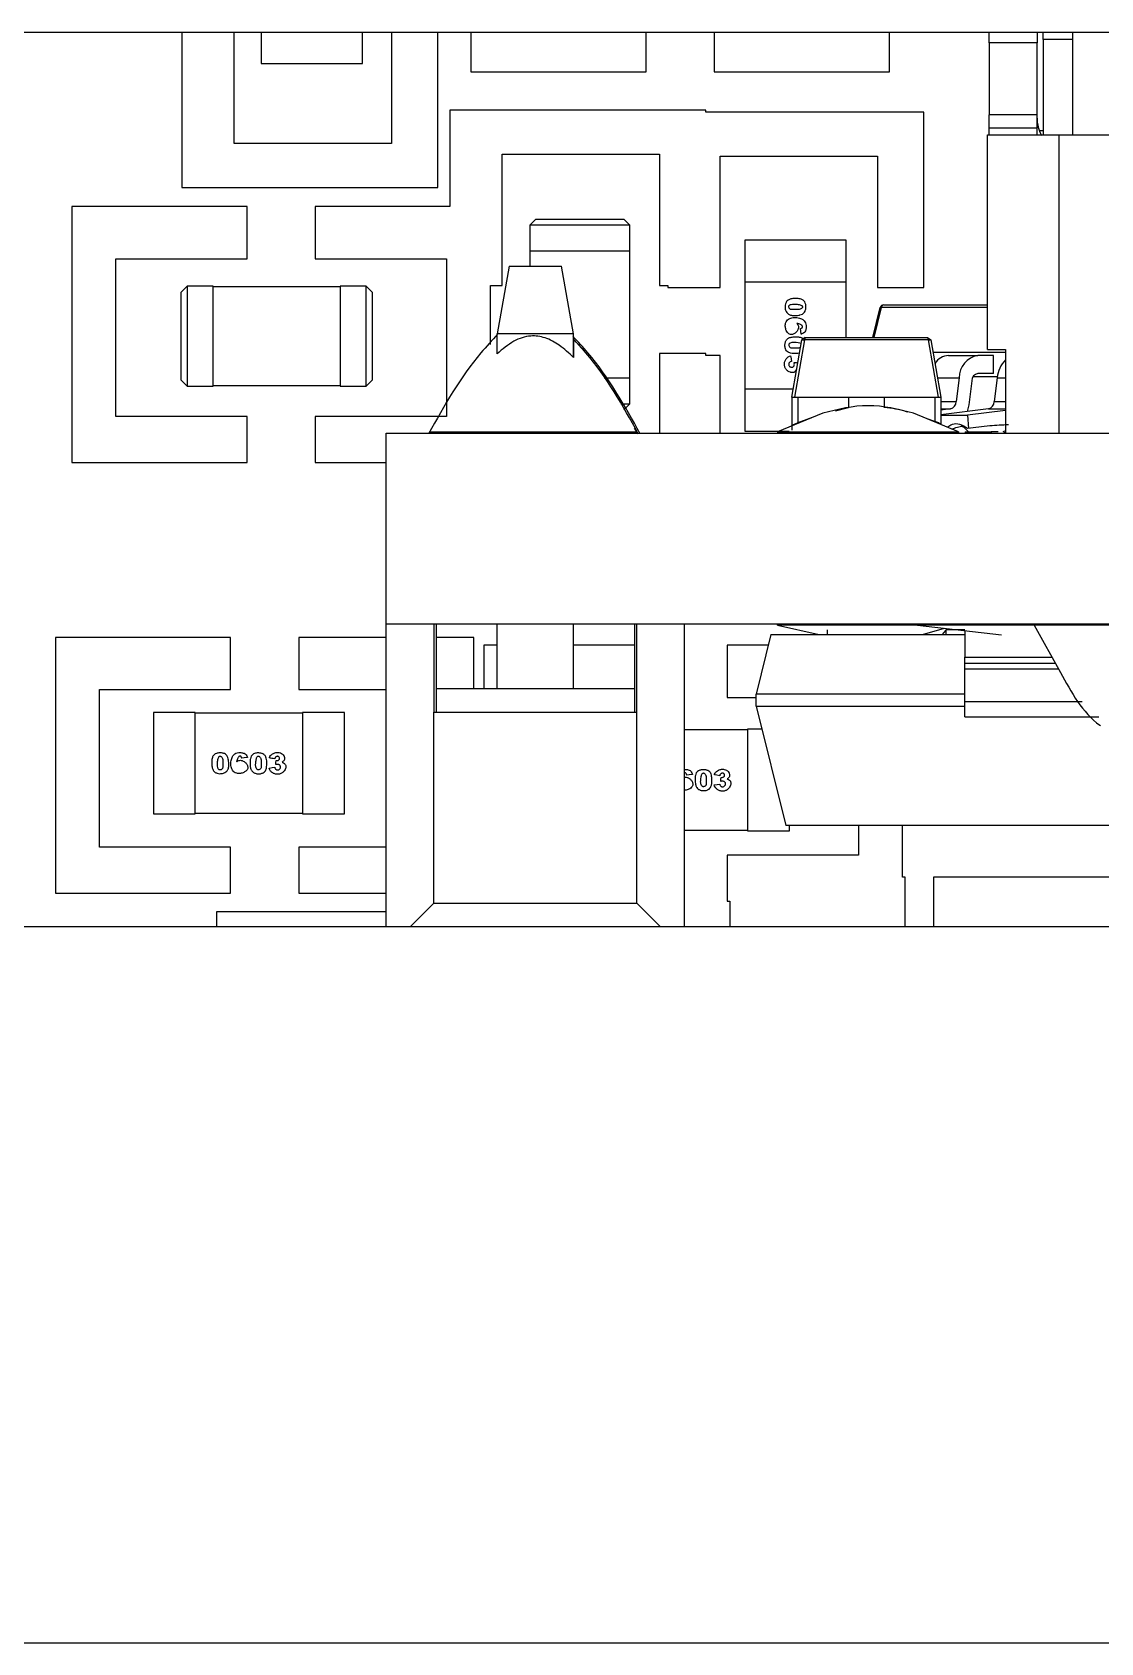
# Model space of a CAD drawing. Header units: millimetres. Extents: x 53 to 376, y 29 to 265.
# Drawn here: x 291.95 to 296.43, y 241.56 to 248.31 of the extents above; entities that cross this region are included whole.
import ezdxf

# ---------------------------------------------------------------- set-up
doc = ezdxf.new("R2010")
doc.units = ezdxf.units.MM

msp = doc.modelspace()

# ---------------------------------------------------------------- linework, layer by layer
at = {"color": 7, "linetype": 'Continuous', "lineweight": 25}
for p, q in [((262.2803, 248.3116), (334.2803, 248.3116)), ((292.5783, 248.3116), (292.5783, 247.661)), ((292.7971, 247.8456), (292.7971, 248.3116)), ((292.9097, 248.3116), (292.9097, 248.1804)), ((293.3347, 248.1804), (293.3347, 248.3116)), ((293.4572, 248.3116), (293.4572, 247.8456)), ((293.651, 247.661), (293.651, 248.3116)), ((293.7897, 248.3116), (293.7897, 248.1449)), ((294.5244, 248.1449), (294.5244, 248.3116)), ((294.8098, 248.3116), (294.8098, 248.1449)), ((295.5445, 248.1449), (295.5445, 248.3116)), ((295.9625, 248.2666), (295.9625, 248.3116)), ((296.1625, 248.2666), (295.9625, 248.2666)), ((295.9625, 248.2666), (295.9625, 247.9658)), ((296.1625, 248.3116), (296.1625, 248.2666)), ((296.1625, 247.9658), (296.1625, 248.2666)), ((296.1875, 248.2816), (296.1875, 248.3116)), ((296.3125, 248.2816), (296.1875, 248.2816)), ((296.1875, 248.2816), (296.1875, 247.8816)), ((296.3125, 247.8816), (296.3125, 248.3116)), ((292.9097, 248.1804), (293.3347, 248.1804)), ((293.7897, 248.1449), (294.5244, 248.1449)), ((294.8098, 248.1449), (295.5445, 248.1449)), ((293.7014, 247.9853), (293.7014, 247.5805)), ((294.7742, 247.9853), (293.7014, 247.9853)), ((294.7742, 247.9763), (294.7742, 247.9853)), ((295.688, 247.9763), (294.7742, 247.9763)), ((295.688, 247.2417), (295.688, 247.9763)), ((296.1625, 247.9658), (295.9625, 247.9658)), ((295.9625, 247.9095), (295.9625, 247.9658)), ((296.1625, 247.9095), (296.1625, 247.9658)), ((295.9553, 246.9816), (295.9553, 247.8816)), ((295.9553, 247.8816), (296.2553, 247.8816)), ((296.1625, 247.9095), (295.9625, 247.9095)), ((295.9625, 247.8816), (295.9625, 247.9095)), ((296.1625, 247.8816), (296.1625, 247.9095)), ((296.1718, 247.8995), (296.1875, 247.8995)), ((296.2553, 246.6316), (296.2553, 247.8816)), ((296.2553, 247.8816), (296.9253, 247.8816)), ((293.4572, 247.8456), (292.7971, 247.8456)), ((293.9202, 247.8006), (294.5803, 247.8006)), ((293.9202, 247.2506), (293.9202, 247.8006)), ((294.5803, 247.8006), (294.5803, 247.2506)), ((294.834, 247.2417), (294.834, 247.7917)), ((294.834, 247.7917), (295.4941, 247.7917)), ((295.4941, 247.7917), (295.4941, 247.2417)), ((292.5783, 247.661), (293.651, 247.661)), ((292.1165, 247.5805), (292.1165, 246.5077)), ((292.8511, 247.5805), (292.1165, 247.5805)), ((292.8511, 247.3617), (292.8511, 247.5805)), ((293.1366, 247.5805), (293.1366, 247.3617)), ((293.7014, 247.5805), (293.1366, 247.5805)), ((294.0364, 247.5033), (294.0618, 247.5287)), ((294.0618, 247.5287), (294.4301, 247.5287)), ((294.4555, 247.5033), (294.4301, 247.5287)), ((294.4555, 247.5033), (294.0364, 247.5033)), ((294.0364, 247.5033), (294.0364, 247.3954)), ((294.4555, 247.3954), (294.4555, 247.5033)), ((294.0364, 247.3954), (294.4555, 247.3954)), ((294.0376, 247.3316), (294.0376, 247.3954)), ((294.4542, 247.3954), (294.4542, 246.862)), ((295.3626, 247.4399), (294.9376, 247.4399)), ((294.9376, 247.4399), (294.9376, 247.2649)), ((295.3626, 247.2649), (295.3626, 247.4399)), ((292.3011, 246.7016), (292.3011, 247.3617)), ((292.3011, 247.3617), (292.8511, 247.3617)), ((293.1366, 247.3617), (293.6866, 247.3617)), ((293.6866, 247.3617), (293.6866, 246.7016)), ((293.9497, 247.3316), (293.8997, 247.048)), ((293.9497, 247.3316), (294.1697, 247.3316)), ((294.2197, 247.048), (294.1697, 247.3316)), ((294.9376, 247.2649), (295.3626, 247.2649)), ((294.9388, 246.8149), (294.9388, 247.2649)), ((295.3613, 247.2649), (295.3613, 247.0316)), ((292.6007, 247.2473), (292.5753, 247.2219)), ((292.5753, 246.8536), (292.5753, 247.2219)), ((292.6007, 247.2473), (292.6007, 246.8282)), ((292.7087, 247.2473), (292.6007, 247.2473)), ((292.7087, 246.8282), (292.7087, 247.2473)), ((292.7087, 247.246), (293.2421, 247.246)), ((293.2421, 247.2473), (293.2421, 246.8282)), ((293.35, 247.2473), (293.2421, 247.2473)), ((293.35, 246.8282), (293.35, 247.2473)), ((293.35, 247.2473), (293.3754, 247.2219)), ((293.3754, 247.2219), (293.3754, 246.8536)), ((293.8712, 247.2506), (293.9202, 247.2506)), ((293.8712, 247.0028), (293.8712, 247.2506)), ((294.5803, 247.2506), (294.6152, 247.2506)), ((294.6152, 247.2506), (294.6152, 247.2417)), ((294.6152, 247.2417), (294.834, 247.2417)), ((295.4941, 247.2417), (295.688, 247.2417)), ((295.474, 247.0316), (295.5055, 247.1576)), ((295.5201, 247.169), (295.9553, 247.169)), ((293.8997, 246.9642), (293.8997, 247.048)), ((294.2197, 247.048), (293.8997, 247.048)), ((294.2713, 246.9682), (294.2177, 247.0272)), ((294.2197, 246.9483), (294.2197, 247.048)), ((295.1347, 246.7816), (295.177, 247.0218)), ((295.1875, 247.0218), (295.1452, 246.7816)), ((295.1911, 247.0316), (295.177, 247.0218)), ((295.177, 247.0218), (295.1875, 247.0218)), ((295.1911, 247.0316), (295.1875, 247.0218)), ((295.7072, 247.0218), (295.1875, 247.0218)), ((295.1911, 247.0316), (295.7033, 247.0316)), ((295.7033, 247.0316), (295.7072, 247.0218)), ((295.7033, 247.0316), (295.7173, 247.0218)), ((295.7495, 246.7816), (295.7072, 247.0218)), ((295.7072, 247.0218), (295.7173, 247.0218)), ((295.7173, 247.0218), (295.7597, 246.7816)), ((294.5803, 246.9651), (294.5803, 246.6316)), ((294.7742, 246.9651), (294.5803, 246.9651)), ((294.7742, 246.9562), (294.7742, 246.9651)), ((294.834, 246.9562), (294.7742, 246.9562)), ((294.834, 246.6316), (294.834, 246.9562)), ((296.0303, 246.969), (295.7267, 246.969)), ((295.7908, 246.9565), (295.9146, 246.9565)), ((295.9798, 246.9565), (295.9146, 246.9565)), ((295.9553, 246.9816), (296.0303, 246.9816)), ((295.9798, 246.8815), (295.9798, 246.9565)), ((296.0303, 246.9816), (296.0303, 246.6316)), ((292.6007, 246.8282), (292.5753, 246.8536)), ((293.35, 246.8282), (293.3754, 246.8536)), ((294.4555, 246.862), (294.3482, 246.862)), ((294.4555, 246.754), (294.4555, 246.862)), ((295.8362, 246.8635), (295.8237, 246.7633)), ((295.8885, 246.8505), (295.876, 246.7503)), ((295.8948, 246.869), (295.9961, 246.869)), ((295.9798, 246.8815), (295.9146, 246.8815)), ((295.9953, 246.8635), (295.9828, 246.7633)), ((292.6007, 246.8282), (292.7087, 246.8282)), ((293.2421, 246.8295), (292.7087, 246.8295)), ((293.2421, 246.8282), (293.35, 246.8282)), ((294.9376, 246.8149), (294.9376, 246.6398)), ((295.1406, 246.8149), (294.9376, 246.8149)), ((295.1347, 246.7816), (295.1347, 246.6628)), ((295.1347, 246.7816), (295.1597, 246.7816)), ((295.1597, 246.7816), (295.3722, 246.7816)), ((295.3722, 246.7816), (295.3722, 246.7368)), ((295.3722, 246.7816), (295.5222, 246.7816)), ((295.5222, 246.7816), (295.5222, 246.7386)), ((295.5222, 246.7816), (295.7347, 246.7816)), ((295.7347, 246.7816), (295.7597, 246.7816)), ((295.7597, 246.7816), (295.7597, 246.669)), ((294.4555, 246.754), (294.4301, 246.7286)), ((295.2649, 246.7155), (295.0753, 246.6367)), ((295.3722, 246.7368), (295.3171, 246.724)), ((295.8339, 246.6367), (295.6443, 246.7155)), ((295.959, 246.7325), (295.7597, 246.7078)), ((295.7999, 246.7325), (295.7597, 246.7275)), ((296.0303, 246.726), (295.8715, 246.7063)), ((292.8511, 246.7016), (292.3011, 246.7016)), ((292.8511, 246.5077), (292.8511, 246.7016)), ((293.1366, 246.7016), (293.1366, 246.5077)), ((293.6866, 246.7016), (293.1366, 246.7016)), ((294.4912, 246.6279), (294.4758, 246.6517)), ((295.1347, 246.6614), (295.1347, 246.6433)), ((295.2199, 246.6968), (295.1597, 246.6744)), ((295.7347, 246.6805), (295.7021, 246.6916)), ((295.7597, 246.7063), (295.8715, 246.7063)), ((295.8621, 246.6493), (295.8756, 246.6366)), ((295.8715, 246.7063), (295.8749, 246.6506)), ((293.4347, 245.8316), (293.4347, 246.6316)), ((293.4347, 246.6316), (302.3403, 246.6316)), ((294.9376, 246.6398), (295.1231, 246.6398)), ((295.0753, 246.6365), (295.0753, 246.6316)), ((295.8339, 246.6365), (295.8339, 246.6316)), ((295.8619, 246.6364), (295.9708, 246.6365)), ((295.8619, 246.6364), (295.8619, 246.6316)), ((295.9708, 246.6367), (295.9708, 246.6316)), ((296.0323, 246.6416), (296.0186, 246.6366)), ((296.0235, 246.6333), (296.0303, 246.6353)), ((296.0303, 246.6316), (296.2553, 246.6316)), ((296.2553, 246.6316), (296.9253, 246.6316)), ((292.1165, 246.5077), (292.8511, 246.5077)), ((293.1366, 246.5077), (293.4347, 246.5077)), ((292.7823, 245.7755), (292.0477, 245.7755)), ((292.0477, 245.7755), (292.0477, 244.7027)), ((292.7823, 245.5566), (292.7823, 245.7755)), ((293.0678, 245.7755), (293.0678, 245.5566)), ((293.4347, 245.7755), (293.0678, 245.7755)), ((293.4347, 244.5616), (293.4347, 245.8316)), ((293.4347, 245.8316), (302.3403, 245.8316)), ((293.6347, 245.8316), (293.6347, 245.4616)), ((293.6447, 245.4616), (293.6447, 245.8316)), ((293.8024, 245.7755), (293.6447, 245.7755)), ((293.8024, 245.5616), (293.8024, 245.7755)), ((293.8997, 245.5616), (293.8997, 245.8316)), ((294.2197, 245.5616), (294.2197, 245.8316)), ((294.4747, 245.8316), (294.4747, 245.4616)), ((294.4847, 245.4616), (294.4847, 245.8316)), ((294.6847, 244.5616), (294.6847, 245.8316)), ((295.0472, 245.7869), (294.9847, 245.5369)), ((295.0472, 245.7869), (295.8597, 245.7869)), ((295.0751, 245.8267), (295.0751, 245.8316)), ((295.0751, 245.8265), (295.2487, 245.7869)), ((295.2847, 245.7869), (295.2847, 245.8064)), ((295.6608, 245.8267), (295.6608, 245.8316)), ((296.1508, 245.8266), (295.6608, 245.8267)), ((295.6608, 245.8265), (296.0139, 245.7859)), ((295.6826, 245.7869), (295.7747, 245.8134)), ((295.7659, 245.7869), (295.7807, 245.8047)), ((295.7797, 245.8066), (295.7797, 245.7869)), ((295.8597, 245.8066), (295.7797, 245.8066)), ((295.8597, 245.8036), (295.8597, 245.6921)), ((296.1508, 245.8267), (296.1508, 245.8316)), ((296.1508, 245.8265), (296.2607, 245.6281)), ((293.8997, 245.742), (293.8438, 245.742)), ((293.8438, 245.742), (293.8438, 245.5616)), ((294.4747, 245.742), (294.2197, 245.742)), ((294.8639, 245.742), (294.8639, 245.5232)), ((295.036, 245.742), (294.8639, 245.742)), ((295.8597, 245.6921), (296.2253, 245.6921)), ((295.8597, 245.6669), (295.8597, 245.6921)), ((295.8597, 245.6438), (295.8597, 245.6669)), ((295.8597, 245.5063), (295.8597, 245.6438)), ((292.2323, 244.8966), (292.2323, 245.5566)), ((292.2323, 245.5566), (292.7823, 245.5566)), ((293.0678, 245.5566), (293.4347, 245.5566)), ((293.6447, 245.5616), (294.4747, 245.5616)), ((294.8639, 245.5232), (294.9847, 245.5232)), ((295.8597, 245.5369), (294.9847, 245.5369)), ((294.9847, 245.4869), (294.9847, 245.5369)), ((295.8597, 245.4419), (295.8597, 245.5063)), ((292.4589, 245.4604), (292.4589, 245.0354)), ((292.634, 245.4604), (292.4589, 245.4604)), ((292.634, 245.0354), (292.634, 245.4604)), ((292.634, 245.4591), (293.084, 245.4591)), ((293.084, 245.4604), (293.084, 245.0354)), ((293.259, 245.4604), (293.084, 245.4604)), ((293.259, 245.0354), (293.259, 245.4604)), ((293.6347, 245.4616), (293.6447, 245.4616)), ((293.6347, 244.6616), (293.6347, 245.4616)), ((293.6447, 245.4616), (294.4747, 245.4616)), ((294.4747, 245.4616), (294.4847, 245.4616)), ((294.4847, 244.6616), (294.4847, 245.4616)), ((294.9847, 245.4869), (295.1097, 244.9869)), ((294.9847, 245.4869), (295.8597, 245.4869)), ((295.8597, 245.4419), (296.421, 245.4419)), ((294.6847, 245.3887), (294.9494, 245.3887)), ((294.9494, 245.39), (294.9494, 244.965)), ((295.0089, 245.39), (294.9494, 245.39)), ((292.4589, 245.0354), (292.634, 245.0354)), ((293.084, 245.0367), (292.634, 245.0367)), ((293.084, 245.0354), (293.259, 245.0354)), ((294.9494, 244.9662), (294.6847, 244.9662)), ((294.9494, 244.965), (295.1245, 244.965)), ((298.1097, 244.9869), (295.1097, 244.9869)), ((295.1245, 244.965), (295.1245, 244.9869)), ((295.4139, 244.9869), (295.4139, 244.8631)), ((295.5986, 244.7702), (295.5986, 244.9869)), ((292.7823, 244.8966), (292.2323, 244.8966)), ((292.7823, 244.7027), (292.7823, 244.8966)), ((293.0678, 244.8966), (293.0678, 244.7027)), ((293.4347, 244.8966), (293.0678, 244.8966)), ((294.8639, 244.8631), (294.8639, 244.6692)), ((295.4139, 244.8631), (294.8639, 244.8631)), ((295.61, 244.7702), (295.5986, 244.7702)), ((295.61, 244.5616), (295.61, 244.7702)), ((296.4629, 244.7702), (295.7282, 244.7702)), ((295.7282, 244.7702), (295.7282, 244.5616)), ((292.0477, 244.7027), (292.7823, 244.7027)), ((293.0678, 244.7027), (293.4347, 244.7027)), ((292.7225, 244.625), (292.7225, 244.5616)), ((293.4347, 244.625), (292.7225, 244.625)), ((293.5347, 244.5616), (293.6347, 244.6616)), ((293.6347, 244.6616), (294.4847, 244.6616)), ((294.4847, 244.6616), (294.5847, 244.5616)), ((294.8639, 244.6692), (294.8754, 244.6692)), ((294.8754, 244.6692), (294.8754, 244.5616)), ((306.9803, 244.5616), (289.5803, 244.5616)), ((285.5303, 241.5616), (311.0303, 241.5616))]:
    msp.add_line(p, q, dxfattribs=at)
at = {"color": 8, "linetype": 'Continuous', "lineweight": 25}
for p, q in [((295.5098, 247.1576), (295.4783, 247.0316)), ((295.9553, 247.1576), (295.5098, 247.1576)), ((295.7453, 246.8635), (295.8362, 246.8635)), ((295.9953, 246.8635), (296.0303, 246.8635)), ((295.1597, 246.7816), (295.1597, 246.6744)), ((295.7347, 246.7816), (295.7347, 246.6805)), ((294.418, 246.754), (294.4555, 246.754)), ((295.7597, 246.7633), (295.8237, 246.7633)), ((295.7597, 246.7325), (295.7999, 246.7325)), ((295.959, 246.7325), (296.0303, 246.7325)), ((295.9828, 246.7633), (296.0303, 246.7633)), ((295.8597, 245.6669), (296.2392, 245.6669)), ((295.8597, 245.6438), (296.252, 245.6438)), ((295.8597, 245.5063), (296.3515, 245.5063))]:
    msp.add_line(p, q, dxfattribs=at)
at = {"color": 7, "linetype": 'Continuous', "lineweight": 25, "flags": 128}
for points in [[(295.1736, 247.046), (295.172, 247.0593), (295.1707, 247.0698)], [(295.1743, 247.0065), (295.1686, 247.0086), (295.1616, 247.0101), (295.1524, 247.0112), (295.1465, 247.0117), (295.1406, 247.0118), (295.1348, 247.0111), (295.1278, 247.0083), (295.1241, 247.0053), (295.1225, 247.0029), (295.122, 247.0004), (295.1224, 246.9979), (295.1249, 246.9929), (295.1272, 246.9906), (295.1301, 246.9892), (295.135, 246.9885), (295.1392, 246.9885), (295.1442, 246.9885), (295.1468, 246.9885), (295.1468, 246.9885)], [(295.1297, 246.9554), (295.1315, 246.9421), (295.1329, 246.9316)], [(295.1442, 246.9276), (295.1537, 246.9268), (295.1612, 246.9263)], [(295.876, 246.7503), (295.8727, 246.7325), (295.8694, 246.7214)], [(292.8529, 245.2714), (292.8396, 245.2698), (292.8291, 245.2685)], [(292.9434, 245.2276), (292.9568, 245.2293), (292.9673, 245.2307)], [(292.9713, 245.2421), (292.972, 245.2516), (292.9726, 245.2591)], [(294.7183, 245.201), (294.705, 245.1994), (294.6945, 245.1981)], [(294.8088, 245.1571), (294.8222, 245.1589), (294.8327, 245.1603)], [(294.8327, 245.1956), (294.8201, 245.1979), (294.8101, 245.1996)], [(294.8367, 245.1716), (294.8374, 245.1811), (294.838, 245.1886)]]:
    msp.add_lwpolyline(points, dxfattribs=at)
at = {"color": 7, "linetype": 'Continuous', "lineweight": 25}
for centre, radius, start, end in [((296.3125, 247.9516), 0.15, 180, 208.92084), ((295.5201, 247.154), 0.015, 90, 165.96376), ((295.5076, 247.151), 0.00694, 72.1238, 107.8762), ((295.5219, 247.157), 0.0121, 98.59904, 177.07205), ((295.7952, 246.8846), 0.072, 93.45243, 147.1731), ((295.9299, 246.8641), 0.0937, 99.41538, 180.34315), ((296.1169, 246.8522), 0.1221, 135.16276, 174.69959), ((295.9197, 246.8507), 0.0312, 99.41474, 180.34509), ((295.7913, 246.7638), 0.0325, 285.47243, 359.2149), ((295.9504, 246.7638), 0.0325, 285.47243, 359.2149)]:
    msp.add_arc(centre, radius, start, end, dxfattribs=at)
for points, knots in [([(295.1461, 247.1238), (295.1438, 247.1239), (295.1393, 247.124), (295.1324, 247.125), (295.1264, 247.1268), (295.1212, 247.1294), (295.1156, 247.1336), (295.1111, 247.1397), (295.1081, 247.1472), (295.1066, 247.1539), (295.106, 247.1627), (295.1072, 247.1713), (295.1099, 247.1783), (295.1132, 247.1838), (295.1194, 247.1902), (295.1294, 247.1937), (295.1394, 247.1951), (295.1481, 247.1955), (295.1568, 247.1955), (295.1655, 247.1949), (295.1731, 247.1933), (295.1801, 247.1905), (295.1867, 247.1854), (295.1909, 247.1778), (295.1931, 247.1698), (295.1939, 247.1625), (295.1936, 247.1549), (295.1922, 247.1483), (295.1897, 247.1414), (295.1859, 247.135), (295.1783, 247.1293), (295.1706, 247.1272), (295.1621, 247.1253), (295.1554, 247.1243), (295.1494, 247.1239), (295.1469, 247.1238), (295.1461, 247.1238)], [0, 0, 0, 0, 0.026151, 0.051963, 0.079673, 0.099037, 0.118428, 0.160199, 0.184277, 0.211805, 0.239317, 0.286294, 0.309622, 0.326142, 0.359636, 0.410571, 0.44405, 0.477489, 0.510926, 0.5444, 0.577981, 0.599649, 0.631146, 0.672391, 0.697334, 0.726769, 0.756201, 0.785646, 0.80419, 0.840398, 0.86969, 0.911898, 0.931466, 0.970645, 0.990217, 1, 1, 1, 1]), ([(295.1468, 247.1489), (295.1493, 247.1488), (295.1542, 247.1487), (295.1618, 247.149), (295.1689, 247.15), (295.1744, 247.1525), (295.1776, 247.1554), (295.1791, 247.1581), (295.1796, 247.1605), (295.1791, 247.1628), (295.1777, 247.165), (295.1746, 247.1673), (295.1693, 247.1694), (295.1614, 247.171), (295.1521, 247.1719), (295.1422, 247.1721), (295.1335, 247.1713), (295.1273, 247.1693), (295.1241, 247.167), (295.1225, 247.1647), (295.1219, 247.1621), (295.1223, 247.1585), (295.1237, 247.1548), (295.1262, 247.1516), (295.1296, 247.1496), (295.1341, 247.149), (295.1392, 247.149), (295.1434, 247.1489), (295.146, 247.1489), (295.1468, 247.1489)], [0, 0, 0, 0, 0.054524, 0.108832, 0.167334, 0.21047, 0.2403, 0.261436, 0.276392, 0.293448, 0.313388, 0.333102, 0.376483, 0.437273, 0.509928, 0.582604, 0.655623, 0.700226, 0.724581, 0.742327, 0.760054, 0.781089, 0.821907, 0.845536, 0.869201, 0.90676, 0.94406, 0.981355, 1, 1, 1, 1]), ([(295.1559, 247.0908), (295.1565, 247.0902), (295.1588, 247.0878), (295.1617, 247.0827), (295.1628, 247.0755), (295.1617, 247.069), (295.1588, 247.0619), (295.1544, 247.0559), (295.1474, 247.0494), (295.14, 247.0454), (295.1318, 247.044), (295.1251, 247.0455), (295.1185, 247.05), (295.1135, 247.0568), (295.1099, 247.0645), (295.1072, 247.0744), (295.1067, 247.0841), (295.1088, 247.0944), (295.1125, 247.1025), (295.1195, 247.1087), (295.127, 247.1125), (295.1353, 247.1149), (295.1451, 247.1161), (295.1558, 247.1158), (295.1657, 247.1139), (295.1763, 247.1101), (295.1859, 247.104), (295.1926, 247.0937), (295.1946, 247.0844), (295.1948, 247.0762), (295.1942, 247.0701), (295.1929, 247.0632), (295.1903, 247.0564), (295.1845, 247.0502), (295.1785, 247.0475), (295.1745, 247.0462), (295.1736, 247.046)], [0, 0, 0, 0, 0.00898, 0.035037, 0.060507, 0.084905, 0.103543, 0.141085, 0.162729, 0.204704, 0.227389, 0.250267, 0.274688, 0.310918, 0.337919, 0.3649, 0.419392, 0.438139, 0.476074, 0.511426, 0.534524, 0.564766, 0.602183, 0.639563, 0.676947, 0.708715, 0.759099, 0.793454, 0.836125, 0.858001, 0.879876, 0.901744, 0.931811, 0.955823, 0.989472, 1, 1, 1, 1]), ([(295.1707, 247.0698), (295.1715, 247.07), (295.1737, 247.0704), (295.1765, 247.0716), (295.1786, 247.0734), (295.1796, 247.0752), (295.1799, 247.0772), (295.1793, 247.0795), (295.1773, 247.0825), (295.1723, 247.0865), (295.1647, 247.0896), (295.1586, 247.0904), (295.1559, 247.0908)], [0, 0, 0, 0, 0.0607139, 0.1606949, 0.2102145, 0.2602824, 0.3029601, 0.3516772, 0.4257934, 0.5589141, 0.8034045, 1, 1, 1, 1]), ([(293.9016, 247.0452), (293.8778, 247.0199), (293.7613, 246.8961), (293.678, 246.7468), (293.6117, 246.6279)], [0, 0, 0, 0, 0.204356, 1, 1, 1, 1]), ([(293.8997, 246.9642), (293.8997, 246.9816), (293.8997, 247.0139), (293.8997, 247.0464), (293.8997, 247.0468), (293.8997, 247.0469)], [0, 0, 0, 0, 0.421739, 0.7812, 1, 1, 1, 1]), ([(294.2197, 246.9483), (294.2005, 246.9662), (294.1649, 246.9995), (294.1039, 247.0334), (294.0356, 247.0433), (293.9631, 247.0182), (293.922, 246.9832), (293.8997, 246.9642)], [0, 0, 0, 0, 0.213756, 0.397072, 0.560982, 0.761675, 1, 1, 1, 1]), ([(294.4995, 246.6279), (294.4333, 246.7469), (294.3522, 246.8929), (294.2387, 247.0139), (294.2176, 247.0363)], [0, 0, 0, 0, 0.814941, 1, 1, 1, 1]), ([(294.4912, 246.6279), (294.4253, 246.747), (294.3464, 246.8896), (294.2358, 247.0078), (294.2177, 247.0272)], [0, 0, 0, 0, 0.8356041, 1, 1, 1, 1]), ([(294.2197, 247.029), (294.2197, 247.0298), (294.2197, 247.0334), (294.2197, 247.0038), (294.2197, 246.9679), (294.2197, 246.9483)], [0, 0, 0, 0, 0.105155, 0.512692, 1, 1, 1, 1]), ([(295.1424, 246.965), (295.1379, 246.9653), (295.1311, 246.9658), (295.1219, 246.9685), (295.1148, 246.9727), (295.1102, 246.979), (295.1075, 246.9856), (295.106, 246.992), (295.1055, 246.9991), (295.106, 247.0062), (295.1074, 247.0126), (295.1096, 247.0179), (295.1128, 247.0233), (295.1172, 247.0275), (295.125, 247.0318), (295.1342, 247.0341), (295.1441, 247.0349), (295.1533, 247.0351), (295.1612, 247.0349), (295.1707, 247.0335), (295.1783, 247.0315), (295.1825, 247.0278), (295.1838, 247.0265)], [0, 0, 0, 0, 0.084999, 0.12784, 0.180814, 0.237214, 0.271996, 0.316157, 0.361078, 0.406013, 0.451001, 0.48334, 0.515714, 0.568052, 0.595723, 0.683234, 0.745087, 0.782556, 0.85763, 0.895139, 0.964952, 1, 1, 1, 1]), ([(295.1468, 246.9885), (295.1491, 246.9885), (295.1538, 246.9884), (295.1609, 246.9886), (295.167, 246.9892), (295.1705, 246.9905), (295.1716, 246.9909)], [0, 0, 0, 0, 0.2778727, 0.5550011, 0.8628223, 1, 1, 1, 1]), ([(295.1545, 246.901), (295.1542, 246.9002), (295.1532, 246.8966), (295.1506, 246.8914), (295.1455, 246.887), (295.1397, 246.8849), (295.1338, 246.8848), (295.1269, 246.8864), (295.1208, 246.8894), (295.1137, 246.8949), (295.1086, 246.901), (295.1054, 246.9081), (295.1034, 246.9157), (295.1034, 246.9237), (295.1052, 246.9314), (295.1075, 246.9371), (295.1117, 246.944), (295.1189, 246.9512), (295.1262, 246.9541), (295.1297, 246.9554)], [0, 0, 0, 0, 0.020174, 0.088701, 0.133284, 0.177926, 0.232626, 0.270394, 0.346413, 0.39196, 0.483911, 0.53167, 0.57718, 0.669055, 0.717576, 0.766101, 0.814634, 0.910569, 1, 1, 1, 1]), ([(295.1329, 246.9316), (295.132, 246.9314), (295.1295, 246.9308), (295.1261, 246.929), (295.1232, 246.9259), (295.1218, 246.9224), (295.1216, 246.9186), (295.1226, 246.9146), (295.1249, 246.911), (295.1283, 246.9085), (295.1323, 246.9073), (295.1363, 246.9075), (295.1401, 246.909), (295.143, 246.9116), (295.1449, 246.9154), (295.1457, 246.9209), (295.1448, 246.925), (295.1442, 246.9276)], [0, 0, 0, 0, 0.040152, 0.121467, 0.179846, 0.238358, 0.295614, 0.358402, 0.42707, 0.494575, 0.554573, 0.618723, 0.684003, 0.743257, 0.798958, 0.879338, 1, 1, 1, 1]), ([(295.1673, 246.9664), (295.1666, 246.9663), (295.1626, 246.9654), (295.1551, 246.9651), (295.1475, 246.9648), (295.1433, 246.965), (295.1424, 246.965)], [0, 0, 0, 0, 0.084142, 0.491245, 0.898304, 1, 1, 1, 1]), ([(295.6197, 246.7195), (295.6184, 246.72), (295.587, 246.7307), (295.5539, 246.7348), (295.5222, 246.7386)], [0, 0, 0, 0, 0.043031, 1, 1, 1, 1]), ([(295.1597, 246.6744), (295.1562, 246.6729), (295.1491, 246.6699), (295.1409, 246.6661), (295.1357, 246.6636), (295.135, 246.6631), (295.1347, 246.6628)], [0, 0, 0, 0, 0.279699, 0.559192, 0.779177, 1, 1, 1, 1]), ([(295.7597, 246.669), (295.7592, 246.6694), (295.7581, 246.6702), (295.7512, 246.6735), (295.7431, 246.6771), (295.7375, 246.6794), (295.7347, 246.6805)], [0, 0, 0, 0, 0.278999, 0.558727, 0.779142, 1, 1, 1, 1]), ([(295.8715, 246.6501), (295.8609, 246.6572), (295.8406, 246.6709), (295.8098, 246.6711), (295.7939, 246.6601), (295.7878, 246.6558)], [0, 0, 0, 0, 0.397355, 0.768206, 1, 1, 1, 1]), ([(295.8042, 246.649), (295.8123, 246.6514), (295.828, 246.6561), (295.8439, 246.6599), (295.8516, 246.6618)], [0, 0, 0, 0, 0.511633, 1, 1, 1, 1]), ([(295.845, 246.6632), (295.8478, 246.6615), (295.8537, 246.6579), (295.8592, 246.6522), (295.8621, 246.6493)], [0, 0, 0, 0, 0.4845735, 1, 1, 1, 1]), ([(296.0422, 246.6659), (296.0163, 246.6649), (295.9592, 246.6626), (295.9024, 246.6545), (295.8715, 246.6501)], [0, 0, 0, 0, 0.454638, 1, 1, 1, 1]), ([(293.6169, 246.6367), (293.6234, 246.6367), (293.6365, 246.6367), (293.737, 246.6367), (293.8806, 246.6367), (294.0514, 246.6367), (294.2223, 246.6367), (294.3659, 246.6367), (294.4664, 246.6367), (294.4795, 246.6367), (294.486, 246.6367)], [0, 0, 0, 0, 0.125, 0.25, 0.375, 0.5, 0.625, 0.75, 0.875, 1, 1, 1, 1]), ([(295.0753, 246.6365), (295.2169, 246.6366), (295.4698, 246.6367), (295.7227, 246.6366), (295.8339, 246.6365)], [0, 0, 0, 0, 0.5600001, 1, 1, 1, 1]), ([(295.9991, 246.6364), (295.9949, 246.6364), (295.9864, 246.6365), (295.9776, 246.6366), (295.9718, 246.6366), (295.9711, 246.6367), (295.9708, 246.6367)], [0, 0, 0, 0, 0.250001, 0.499999, 0.75, 1, 1, 1, 1]), ([(295.6608, 245.8266), (295.5748, 245.8266), (295.3796, 245.8265), (295.1843, 245.8266), (295.0751, 245.8267)], [0, 0, 0, 0, 0.4403, 1, 1, 1, 1]), ([(297.0298, 245.8267), (296.8657, 245.8266), (296.5727, 245.8265), (296.2797, 245.8266), (296.1508, 245.8267)], [0, 0, 0, 0, 0.56, 1, 1, 1, 1]), ([(296.2607, 245.6281), (296.3061, 245.5448), (296.3522, 245.46), (296.4279, 245.4053), (296.4291, 245.4044)], [0, 0, 0, 0, 0.984096, 1, 1, 1, 1]), ([(292.775, 245.2439), (292.775, 245.2416), (292.7749, 245.2371), (292.7739, 245.2303), (292.7721, 245.2242), (292.7695, 245.219), (292.7653, 245.2134), (292.7592, 245.209), (292.7517, 245.2059), (292.745, 245.2044), (292.7361, 245.2038), (292.7276, 245.205), (292.7206, 245.2078), (292.7151, 245.211), (292.7087, 245.2173), (292.7052, 245.2272), (292.7038, 245.2373), (292.7034, 245.246), (292.7034, 245.2547), (292.704, 245.2634), (292.7056, 245.2709), (292.7084, 245.2779), (292.7135, 245.2845), (292.7211, 245.2887), (292.7291, 245.2909), (292.7363, 245.2917), (292.744, 245.2914), (292.7506, 245.2901), (292.7575, 245.2876), (292.7638, 245.2838), (292.7696, 245.2762), (292.7717, 245.2684), (292.7736, 245.2599), (292.7746, 245.2532), (292.775, 245.2473), (292.775, 245.2447), (292.775, 245.2439)], [0, 0, 0, 0, 0.0261544, 0.0519631, 0.0796737, 0.0990425, 0.118429, 0.1602009, 0.184281, 0.2118039, 0.2393176, 0.2862968, 0.3096248, 0.3261434, 0.359639, 0.4105724, 0.444049, 0.4774924, 0.5109268, 0.5443979, 0.5779837, 0.5996521, 0.6311503, 0.6723943, 0.6973353, 0.7267732, 0.7562015, 0.7856512, 0.8041914, 0.8403996, 0.8696967, 0.9118987, 0.9314717, 0.9706454, 0.9902208, 1, 1, 1, 1]), ([(292.75, 245.2446), (292.7501, 245.2471), (292.7501, 245.2521), (292.7499, 245.2597), (292.7488, 245.2667), (292.7464, 245.2723), (292.7435, 245.2755), (292.7408, 245.277), (292.7384, 245.2774), (292.736, 245.277), (292.7338, 245.2755), (292.7316, 245.2724), (292.7295, 245.2671), (292.7279, 245.2592), (292.727, 245.2499), (292.7268, 245.24), (292.7276, 245.2314), (292.7295, 245.2251), (292.7319, 245.2219), (292.7342, 245.2203), (292.7367, 245.2197), (292.7404, 245.2201), (292.7441, 245.2215), (292.7473, 245.224), (292.7493, 245.2274), (292.7498, 245.2319), (292.7499, 245.237), (292.7499, 245.2413), (292.75, 245.2438), (292.75, 245.2446)], [0, 0, 0, 0, 0.054521, 0.108836, 0.167336, 0.210466, 0.240299, 0.261445, 0.276392, 0.293452, 0.313387, 0.333107, 0.376477, 0.437274, 0.509932, 0.582604, 0.655622, 0.700227, 0.72458, 0.742322, 0.760051, 0.781094, 0.821909, 0.845535, 0.869207, 0.906762, 0.944065, 0.981358, 1, 1, 1, 1]), ([(292.8081, 245.2537), (292.8087, 245.2543), (292.8111, 245.2566), (292.8162, 245.2595), (292.8234, 245.2606), (292.8299, 245.2595), (292.8369, 245.2566), (292.843, 245.2523), (292.8494, 245.2452), (292.8535, 245.2379), (292.8548, 245.2296), (292.8534, 245.223), (292.8488, 245.2164), (292.8421, 245.2113), (292.8343, 245.2078), (292.8244, 245.205), (292.8148, 245.2045), (292.8045, 245.2066), (292.7964, 245.2104), (292.7902, 245.2173), (292.7864, 245.2248), (292.7839, 245.2331), (292.7827, 245.243), (292.7831, 245.2536), (292.785, 245.2635), (292.7888, 245.2742), (292.7949, 245.2837), (292.8051, 245.2905), (292.8145, 245.2925), (292.8226, 245.2927), (292.8288, 245.2921), (292.8356, 245.2907), (292.8425, 245.2882), (292.8486, 245.2823), (292.8514, 245.2764), (292.8526, 245.2724), (292.8529, 245.2714)], [0, 0, 0, 0, 0.008984, 0.03504, 0.060509, 0.084912, 0.103547, 0.141089, 0.162733, 0.204706, 0.227393, 0.250273, 0.274694, 0.310922, 0.337924, 0.364902, 0.419397, 0.438145, 0.476073, 0.511429, 0.534527, 0.56477, 0.602187, 0.639569, 0.676951, 0.708718, 0.759106, 0.793457, 0.836125, 0.858007, 0.879877, 0.901747, 0.931812, 0.955828, 0.989475, 1, 1, 1, 1]), ([(292.8291, 245.2685), (292.8289, 245.2693), (292.8284, 245.2715), (292.8273, 245.2743), (292.8255, 245.2765), (292.8237, 245.2775), (292.8217, 245.2777), (292.8194, 245.2771), (292.8164, 245.2751), (292.8124, 245.2701), (292.8092, 245.2626), (292.8084, 245.2565), (292.8081, 245.2537)], [0, 0, 0, 0, 0.060733, 0.160711, 0.210251, 0.260279, 0.302978, 0.351695, 0.425812, 0.558901, 0.803397, 1, 1, 1, 1]), ([(292.9338, 245.2402), (292.9335, 245.2357), (292.933, 245.229), (292.9304, 245.2198), (292.9262, 245.2127), (292.9199, 245.2081), (292.9133, 245.2053), (292.9069, 245.2038), (292.8998, 245.2033), (292.8926, 245.2038), (292.8863, 245.2053), (292.8809, 245.2075), (292.8756, 245.2107), (292.8714, 245.2151), (292.8671, 245.2228), (292.8648, 245.2321), (292.864, 245.2419), (292.8638, 245.2511), (292.864, 245.2591), (292.8653, 245.2686), (292.8678, 245.2767), (292.8741, 245.2846), (292.8816, 245.2886), (292.8896, 245.2907), (292.8969, 245.2914), (292.9049, 245.2909), (292.9117, 245.2894), (292.9186, 245.2868), (292.9246, 245.2831), (292.9288, 245.2779), (292.9316, 245.2715), (292.933, 245.2633), (292.9339, 245.253), (292.934, 245.2453), (292.9339, 245.2411), (292.9338, 245.2402)], [0, 0, 0, 0, 0.051899, 0.078059, 0.110404, 0.144841, 0.166081, 0.193041, 0.220475, 0.247912, 0.275376, 0.295125, 0.314893, 0.346852, 0.363747, 0.417179, 0.454946, 0.477823, 0.523662, 0.546568, 0.589195, 0.619997, 0.660341, 0.684839, 0.714808, 0.745479, 0.776168, 0.794976, 0.830983, 0.856171, 0.869953, 0.911901, 0.951061, 0.990217, 1, 1, 1, 1]), ([(292.9104, 245.2446), (292.9104, 245.2469), (292.9105, 245.2516), (292.9103, 245.2588), (292.9095, 245.265), (292.9078, 245.2704), (292.9055, 245.2741), (292.9027, 245.2765), (292.9002, 245.2774), (292.898, 245.2775), (292.8959, 245.2768), (292.894, 245.2752), (292.8918, 245.2718), (292.8901, 245.2664), (292.8886, 245.2588), (292.8877, 245.2514), (292.8871, 245.2444), (292.887, 245.2385), (292.8876, 245.232), (292.8898, 245.2263), (292.893, 245.2222), (292.8958, 245.2202), (292.8984, 245.2197), (292.902, 245.2203), (292.9054, 245.2221), (292.9084, 245.2249), (292.9101, 245.2284), (292.9104, 245.2326), (292.9103, 245.2373), (292.9103, 245.2412), (292.9104, 245.2438), (292.9104, 245.2446)], [0, 0, 0, 0, 0.051273, 0.102397, 0.159179, 0.189091, 0.226553, 0.251994, 0.270206, 0.284507, 0.298813, 0.318202, 0.337382, 0.388584, 0.44088, 0.509563, 0.552716, 0.595924, 0.639278, 0.694883, 0.729723, 0.750725, 0.769453, 0.787966, 0.829275, 0.853229, 0.877218, 0.913415, 0.94396, 0.981328, 1, 1, 1, 1]), ([(292.9979, 245.2523), (292.9987, 245.2521), (293.0023, 245.2511), (293.0074, 245.2484), (293.0118, 245.2433), (293.014, 245.2376), (293.014, 245.2317), (293.0124, 245.2248), (293.0094, 245.2187), (293.004, 245.2116), (292.9979, 245.2065), (292.9907, 245.2032), (292.9832, 245.2013), (292.9752, 245.2012), (292.9675, 245.203), (292.9618, 245.2053), (292.9548, 245.2096), (292.9477, 245.2167), (292.9448, 245.224), (292.9434, 245.2276)], [0, 0, 0, 0, 0.020173, 0.088695, 0.13328, 0.177921, 0.232632, 0.270391, 0.34641, 0.39196, 0.483906, 0.53167, 0.577185, 0.66906, 0.717584, 0.766106, 0.814641, 0.910567, 1, 1, 1, 1]), ([(292.9447, 245.2701), (292.9449, 245.2709), (292.9459, 245.2744), (292.9488, 245.2791), (292.9545, 245.285), (292.961, 245.2889), (292.9683, 245.2916), (292.9744, 245.2929), (292.9805, 245.2933), (292.9877, 245.2926), (292.9942, 245.2902), (293.0007, 245.2855), (293.0046, 245.2809), (293.0076, 245.2747), (293.0088, 245.2691), (293.0079, 245.2629), (293.0051, 245.2578), (293.0015, 245.2544), (292.9989, 245.2529), (292.9979, 245.2523)], [0, 0, 0, 0, 0.023814, 0.102227, 0.152271, 0.253089, 0.311498, 0.369907, 0.428338, 0.481521, 0.573299, 0.617703, 0.706202, 0.740843, 0.80933, 0.862448, 0.915642, 0.968421, 1, 1, 1, 1]), ([(292.9673, 245.2661), (292.9631, 245.2668), (292.9555, 245.2681), (292.948, 245.2695), (292.9447, 245.2701)], [0, 0, 0, 0, 0.559994, 1, 1, 1, 1]), ([(292.9726, 245.2591), (292.9734, 245.259), (292.976, 245.2587), (292.9797, 245.259), (292.9833, 245.2604), (292.9858, 245.2626), (292.9871, 245.2654), (292.9874, 245.2683), (292.9868, 245.2713), (292.9853, 245.2741), (292.9828, 245.276), (292.9801, 245.2769), (292.9771, 245.2769), (292.9739, 245.276), (292.9709, 245.2739), (292.9687, 245.2709), (292.9677, 245.2681), (292.9674, 245.2664), (292.9673, 245.2661)], [0, 0, 0, 0, 0.050333, 0.1518, 0.216847, 0.282436, 0.339297, 0.393973, 0.454467, 0.519763, 0.579427, 0.631615, 0.689901, 0.755526, 0.826135, 0.899418, 0.978479, 1, 1, 1, 1]), ([(292.9673, 245.2307), (292.9675, 245.2299), (292.9681, 245.2274), (292.9698, 245.2239), (292.973, 245.221), (292.9765, 245.2196), (292.9803, 245.2194), (292.9842, 245.2205), (292.9879, 245.2227), (292.9904, 245.2262), (292.9915, 245.2301), (292.9914, 245.2342), (292.9899, 245.238), (292.9872, 245.2408), (292.9835, 245.2427), (292.978, 245.2435), (292.9738, 245.2426), (292.9713, 245.2421)], [0, 0, 0, 0, 0.040162, 0.121483, 0.179861, 0.238354, 0.295617, 0.358407, 0.427077, 0.494571, 0.554576, 0.61874, 0.683999, 0.743263, 0.798972, 0.879349, 1, 1, 1, 1]), ([(294.6847, 245.222), (294.6858, 245.2221), (294.689, 245.2222), (294.6942, 245.2216), (294.7011, 245.2203), (294.7079, 245.2177), (294.714, 245.2119), (294.7168, 245.2059), (294.718, 245.2019), (294.7183, 245.201)], [0, 0, 0, 0, 0.076969, 0.219135, 0.361295, 0.556724, 0.712835, 0.931544, 1, 1, 1, 1]), ([(294.6945, 245.1981), (294.6943, 245.1989), (294.6938, 245.2011), (294.6927, 245.2039), (294.6909, 245.206), (294.6891, 245.2071), (294.6871, 245.2072), (294.6856, 245.207), (294.6849, 245.2065), (294.6847, 245.2064)], [0, 0, 0, 0, 0.165641, 0.438502, 0.57371, 0.710293, 0.826844, 0.959788, 1, 1, 1, 1]), ([(294.6847, 245.1891), (294.6861, 245.1894), (294.6898, 245.1902), (294.6953, 245.189), (294.7023, 245.1862), (294.7084, 245.1818), (294.7148, 245.1748), (294.7189, 245.1674), (294.7203, 245.1592), (294.7188, 245.1525), (294.7142, 245.1459), (294.7075, 245.1408), (294.6997, 245.1374), (294.6924, 245.135), (294.6873, 245.1351), (294.6847, 245.1352)], [0, 0, 0, 0, 0.0435439, 0.1139856, 0.1677884, 0.2761484, 0.3386304, 0.4598114, 0.5252837, 0.5913311, 0.6618296, 0.7664081, 0.8443579, 0.9222368, 1, 1, 1, 1]), ([(294.7993, 245.1698), (294.7989, 245.1653), (294.7985, 245.1585), (294.7958, 245.1493), (294.7916, 245.1422), (294.7853, 245.1376), (294.7787, 245.1349), (294.7723, 245.1334), (294.7652, 245.1329), (294.7581, 245.1334), (294.7517, 245.1348), (294.7463, 245.137), (294.741, 245.1402), (294.7368, 245.1446), (294.7325, 245.1524), (294.7302, 245.1616), (294.7294, 245.1715), (294.7292, 245.1807), (294.7294, 245.1886), (294.7308, 245.1982), (294.7333, 245.2063), (294.7395, 245.2142), (294.747, 245.2182), (294.755, 245.2202), (294.7624, 245.2209), (294.7703, 245.2205), (294.7771, 245.219), (294.784, 245.2163), (294.79, 245.2126), (294.7942, 245.2075), (294.797, 245.201), (294.7984, 245.1929), (294.7993, 245.1825), (294.7995, 245.1749), (294.7993, 245.1706), (294.7993, 245.1698)], [0, 0, 0, 0, 0.051899, 0.07806, 0.110405, 0.144842, 0.166081, 0.193043, 0.220477, 0.247915, 0.275379, 0.295125, 0.314897, 0.346856, 0.363752, 0.417184, 0.454951, 0.477827, 0.523667, 0.546574, 0.5892, 0.619997, 0.660345, 0.684842, 0.714811, 0.745481, 0.77617, 0.794981, 0.830989, 0.856177, 0.869953, 0.911901, 0.951061, 0.990217, 1, 1, 1, 1]), ([(294.7758, 245.1742), (294.7758, 245.1765), (294.7759, 245.1811), (294.7757, 245.1884), (294.7749, 245.1946), (294.7732, 245.2), (294.771, 245.2036), (294.7681, 245.206), (294.7656, 245.207), (294.7634, 245.207), (294.7613, 245.2064), (294.7595, 245.2048), (294.7573, 245.2013), (294.7555, 245.196), (294.754, 245.1883), (294.7531, 245.1809), (294.7526, 245.1739), (294.7524, 245.168), (294.753, 245.1616), (294.7553, 245.1558), (294.7584, 245.1518), (294.7612, 245.1498), (294.7639, 245.1492), (294.7674, 245.1499), (294.7709, 245.1517), (294.7739, 245.1545), (294.7755, 245.158), (294.7758, 245.1622), (294.7757, 245.1669), (294.7757, 245.1708), (294.7758, 245.1733), (294.7758, 245.1742)], [0, 0, 0, 0, 0.051259, 0.102385, 0.159181, 0.189094, 0.226555, 0.251997, 0.270204, 0.284506, 0.29881, 0.31819, 0.337372, 0.388574, 0.44087, 0.509554, 0.552722, 0.595917, 0.639271, 0.694876, 0.729728, 0.750723, 0.76945, 0.787965, 0.829273, 0.853227, 0.877217, 0.913414, 0.94396, 0.981314, 1, 1, 1, 1]), ([(294.8633, 245.1819), (294.8641, 245.1816), (294.8677, 245.1806), (294.8729, 245.178), (294.8773, 245.1729), (294.8794, 245.1671), (294.8794, 245.1612), (294.8779, 245.1543), (294.8749, 245.1482), (294.8694, 245.1411), (294.8633, 245.136), (294.8562, 245.1328), (294.8486, 245.1308), (294.8406, 245.1308), (294.8329, 245.1326), (294.8272, 245.1349), (294.8203, 245.1391), (294.8131, 245.1463), (294.8102, 245.1536), (294.8088, 245.1571)], [0, 0, 0, 0, 0.020171, 0.088694, 0.133278, 0.177933, 0.232629, 0.270387, 0.346406, 0.391955, 0.483911, 0.531665, 0.577181, 0.669056, 0.717582, 0.766106, 0.814631, 0.910567, 1, 1, 1, 1]), ([(294.8101, 245.1996), (294.8103, 245.2004), (294.8114, 245.2039), (294.8142, 245.2087), (294.82, 245.2145), (294.8264, 245.2185), (294.8337, 245.2212), (294.8398, 245.2225), (294.8459, 245.2228), (294.8531, 245.2221), (294.8596, 245.2197), (294.8661, 245.2151), (294.8701, 245.2104), (294.873, 245.2043), (294.8742, 245.1987), (294.8733, 245.1924), (294.8705, 245.1874), (294.8669, 245.184), (294.8643, 245.1824), (294.8633, 245.1819)], [0, 0, 0, 0, 0.023831, 0.102228, 0.152282, 0.25309, 0.311506, 0.369914, 0.428345, 0.481529, 0.573297, 0.617702, 0.7062, 0.740841, 0.809326, 0.862461, 0.915654, 0.968431, 1, 1, 1, 1]), ([(294.838, 245.1886), (294.8388, 245.1885), (294.8414, 245.1883), (294.8451, 245.1885), (294.8488, 245.19), (294.8512, 245.1922), (294.8525, 245.1949), (294.8528, 245.1979), (294.8522, 245.2009), (294.8507, 245.2037), (294.8483, 245.2056), (294.8455, 245.2064), (294.8425, 245.2065), (294.8393, 245.2055), (294.8363, 245.2035), (294.8341, 245.2004), (294.8331, 245.1976), (294.8328, 245.196), (294.8327, 245.1956)], [0, 0, 0, 0, 0.050344, 0.1518004, 0.2168642, 0.2824582, 0.3392854, 0.3939999, 0.4544955, 0.5197643, 0.5794526, 0.6316255, 0.689919, 0.7555554, 0.8261668, 0.899449, 0.9784776, 1, 1, 1, 1]), ([(294.8327, 245.1603), (294.8329, 245.1594), (294.8335, 245.1569), (294.8353, 245.1535), (294.8384, 245.1506), (294.8419, 245.1492), (294.8457, 245.149), (294.8497, 245.15), (294.8533, 245.1523), (294.8558, 245.1557), (294.8569, 245.1597), (294.8568, 245.1637), (294.8553, 245.1675), (294.8526, 245.1704), (294.8489, 245.1723), (294.8434, 245.1731), (294.8392, 245.1722), (294.8367, 245.1716)], [0, 0, 0, 0, 0.040136, 0.121458, 0.179857, 0.238341, 0.295609, 0.358385, 0.427072, 0.49457, 0.554577, 0.618713, 0.684001, 0.743269, 0.798959, 0.879346, 1, 1, 1, 1])]:
    msp.add_open_spline(points, degree=3, knots=knots, dxfattribs=at)
msp.add_open_spline([(295.6443, 246.7155), (295.581, 246.7309), (295.4546, 246.7617), (295.3281, 246.7309), (295.2649, 246.7155)], degree=3, dxfattribs=at)

doc.saveas('drawing.dxf')
